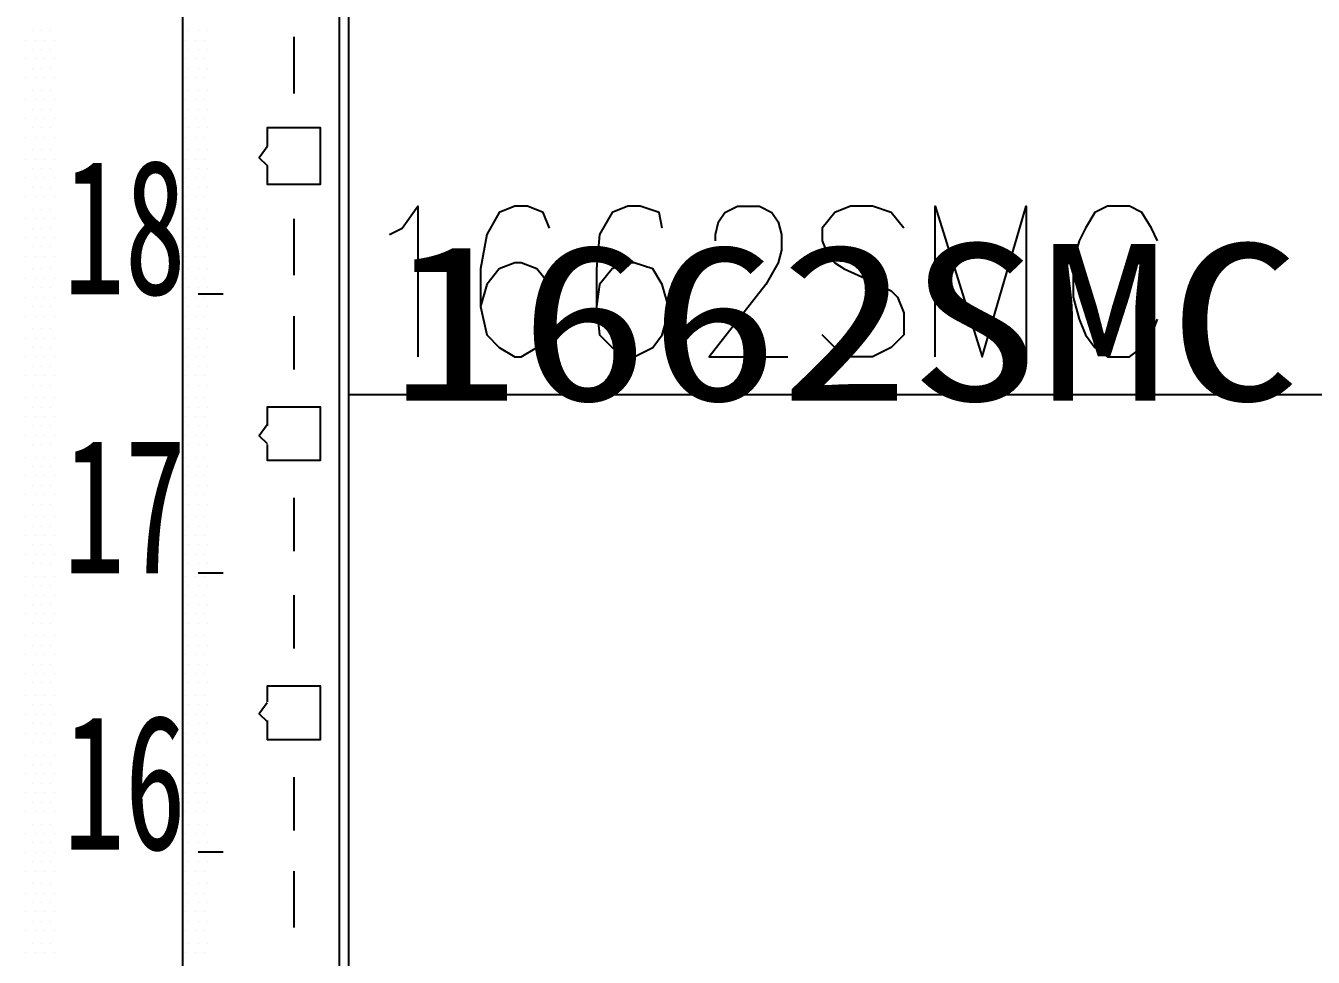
# Model space of a CAD drawing. Header units: metres. Extents: x 17 to 1264, y 17 to 859.
# Drawn here: x 170.5 to 229.6, y 339.2 to 382 of the extents above; entities that cross this region are included whole.
import ezdxf

# ---------------------------------------------------------------- set-up
doc = ezdxf.new("R2010")
doc.units = ezdxf.units.M
for name, color, linetype in [('LINES', 7, 'Continuous'), ('POLYLINES', 4, 'Continuous'), ('RECTS', 7, 'Continuous'), ('TEXTS', 3, 'Continuous')]:
    doc.layers.add(name, color=color, linetype=linetype)

msp = doc.modelspace()

# ---------------------------------------------------------------- linework, layer by layer
at = {"layer": 'LINES'}
for p, q in [((185.32, 152.64), (185.32, 755.14)), ((170.78, 381.74), (170.78, 381.74)), ((171.21, 381.74), (171.21, 381.74)), ((171.64, 381.74), (171.64, 381.74)), ((177.98, 381.74), (177.98, 381.74)), ((178.41, 381.74), (178.41, 381.74)), ((178.84, 381.74), (178.84, 381.74)), ((182.8, 381.46), (182.8, 378.86)), ((170.49, 381.31), (170.49, 381.31)), ((170.78, 380.88), (170.78, 380.88)), ((170.92, 381.31), (170.92, 381.31)), ((171.21, 380.88), (171.21, 380.88)), ((171.35, 381.31), (171.35, 381.31)), ((171.64, 380.88), (171.64, 380.88)), ((171.79, 381.31), (171.79, 381.31)), ((177.83, 381.31), (177.83, 381.31)), ((177.98, 380.88), (177.98, 380.88)), ((178.27, 381.31), (178.27, 381.31)), ((178.41, 380.88), (178.41, 380.88)), ((178.7, 381.31), (178.7, 381.31)), ((178.84, 380.88), (178.84, 380.88)), ((170.49, 380.45), (170.49, 380.45)), ((170.92, 380.45), (170.92, 380.45)), ((171.35, 380.45), (171.35, 380.45)), ((171.79, 380.45), (171.79, 380.45)), ((177.83, 380.45), (177.83, 380.45)), ((178.27, 380.45), (178.27, 380.45)), ((178.7, 380.45), (178.7, 380.45)), ((170.78, 380.02), (170.78, 380.02)), ((171.21, 380.02), (171.21, 380.02)), ((171.64, 380.02), (171.64, 380.02)), ((177.98, 380.02), (177.98, 380.02)), ((178.41, 380.02), (178.41, 380.02)), ((178.84, 380.02), (178.84, 380.02)), ((170.49, 379.58), (170.49, 379.58)), ((170.78, 379.01), (170.78, 379.01)), ((170.92, 379.58), (170.92, 379.58)), ((171.21, 379.01), (171.21, 379.01)), ((171.35, 379.58), (171.35, 379.58)), ((171.64, 379.01), (171.64, 379.01)), ((171.79, 379.58), (171.79, 379.58)), ((177.83, 379.58), (177.83, 379.58)), ((177.98, 379.01), (177.98, 379.01)), ((178.27, 379.58), (178.27, 379.58)), ((178.41, 379.01), (178.41, 379.01)), ((178.7, 379.58), (178.7, 379.58)), ((178.84, 379.01), (178.84, 379.01)), ((170.49, 378.58), (170.49, 378.58)), ((170.92, 378.58), (170.92, 378.58)), ((171.35, 378.58), (171.35, 378.58)), ((171.79, 378.58), (171.79, 378.58)), ((177.83, 378.58), (177.83, 378.58)), ((178.27, 378.58), (178.27, 378.58)), ((178.7, 378.58), (178.7, 378.58)), ((170.78, 378.14), (170.78, 378.14)), ((171.21, 378.14), (171.21, 378.14)), ((171.64, 378.14), (171.64, 378.14)), ((177.98, 378.14), (177.98, 378.14)), ((178.41, 378.14), (178.41, 378.14)), ((178.84, 378.14), (178.84, 378.14)), ((170.49, 377.71), (170.49, 377.71)), ((170.78, 377.28), (170.78, 377.28)), ((170.92, 377.71), (170.92, 377.71)), ((171.21, 377.28), (171.21, 377.28)), ((171.35, 377.71), (171.35, 377.71)), ((171.64, 377.28), (171.64, 377.28)), ((171.79, 377.71), (171.79, 377.71)), ((177.83, 377.71), (177.83, 377.71)), ((177.98, 377.28), (177.98, 377.28)), ((178.27, 377.71), (178.27, 377.71)), ((178.41, 377.28), (178.41, 377.28)), ((178.7, 377.71), (178.7, 377.71)), ((178.84, 377.28), (178.84, 377.28)), ((170.49, 376.85), (170.49, 376.85)), ((170.92, 376.85), (170.92, 376.85)), ((171.35, 376.85), (171.35, 376.85)), ((171.79, 376.85), (171.79, 376.85)), ((177.83, 376.85), (177.83, 376.85)), ((178.27, 376.85), (178.27, 376.85)), ((178.7, 376.85), (178.7, 376.85)), ((170.78, 376.27), (170.78, 376.27)), ((171.21, 376.27), (171.21, 376.27)), ((171.64, 376.27), (171.64, 376.27)), ((177.98, 376.27), (177.98, 376.27)), ((178.41, 376.27), (178.41, 376.27)), ((178.84, 376.27), (178.84, 376.27)), ((170.49, 375.84), (170.49, 375.84)), ((170.92, 375.84), (170.92, 375.84)), ((171.35, 375.84), (171.35, 375.84)), ((171.79, 375.84), (171.79, 375.84)), ((177.83, 375.84), (177.83, 375.84)), ((178.27, 375.84), (178.27, 375.84)), ((178.7, 375.84), (178.7, 375.84)), ((170.49, 374.98), (170.49, 374.98)), ((170.78, 375.41), (170.78, 375.41)), ((170.92, 374.98), (170.92, 374.98)), ((171.21, 375.41), (171.21, 375.41)), ((171.35, 374.98), (171.35, 374.98)), ((171.64, 375.41), (171.64, 375.41)), ((171.79, 374.98), (171.79, 374.98)), ((177.83, 374.98), (177.83, 374.98)), ((177.98, 375.41), (177.98, 375.41)), ((178.27, 374.98), (178.27, 374.98)), ((178.41, 375.41), (178.41, 375.41)), ((178.7, 374.98), (178.7, 374.98)), ((178.84, 375.41), (178.84, 375.41)), ((170.78, 374.54), (170.78, 374.54)), ((171.21, 374.54), (171.21, 374.54)), ((171.64, 374.54), (171.64, 374.54)), ((177.98, 374.54), (177.98, 374.54)), ((178.41, 374.54), (178.41, 374.54)), ((178.84, 374.54), (178.84, 374.54)), ((170.49, 374.11), (170.49, 374.11)), ((170.92, 374.11), (170.92, 374.11)), ((171.35, 374.11), (171.35, 374.11)), ((171.79, 374.11), (171.79, 374.11)), ((177.83, 374.11), (177.83, 374.11)), ((178.27, 374.11), (178.27, 374.11)), ((178.7, 374.11), (178.7, 374.11)), ((170.49, 373.1), (170.49, 373.1)), ((170.78, 373.54), (170.78, 373.54)), ((170.92, 373.1), (170.92, 373.1)), ((171.21, 373.54), (171.21, 373.54)), ((171.35, 373.1), (171.35, 373.1)), ((171.64, 373.54), (171.64, 373.54)), ((171.79, 373.1), (171.79, 373.1)), ((177.83, 373.1), (177.83, 373.1)), ((177.98, 373.54), (177.98, 373.54)), ((178.27, 373.1), (178.27, 373.1)), ((178.41, 373.54), (178.41, 373.54)), ((178.7, 373.1), (178.7, 373.1)), ((178.84, 373.54), (178.84, 373.54)), ((182.8, 373.1), (182.8, 370.51)), ((170.78, 372.67), (170.78, 372.67)), ((171.21, 372.67), (171.21, 372.67)), ((171.64, 372.67), (171.64, 372.67)), ((177.98, 372.67), (177.98, 372.67)), ((178.41, 372.67), (178.41, 372.67)), ((178.84, 372.67), (178.84, 372.67)), ((170.49, 372.24), (170.49, 372.24)), ((170.92, 372.24), (170.92, 372.24)), ((171.35, 372.24), (171.35, 372.24)), ((171.79, 372.24), (171.79, 372.24)), ((177.83, 372.24), (177.83, 372.24)), ((178.27, 372.24), (178.27, 372.24)), ((178.7, 372.24), (178.7, 372.24)), ((170.49, 371.38), (170.49, 371.38)), ((170.78, 371.81), (170.78, 371.81)), ((170.92, 371.38), (170.92, 371.38)), ((171.21, 371.81), (171.21, 371.81)), ((171.35, 371.38), (171.35, 371.38)), ((171.64, 371.81), (171.64, 371.81)), ((171.79, 371.38), (171.79, 371.38)), ((177.83, 371.38), (177.83, 371.38)), ((177.98, 371.81), (177.98, 371.81)), ((178.27, 371.38), (178.27, 371.38)), ((178.41, 371.81), (178.41, 371.81)), ((178.7, 371.38), (178.7, 371.38)), ((178.84, 371.81), (178.84, 371.81)), ((170.78, 370.8), (170.78, 370.8)), ((171.21, 370.8), (171.21, 370.8)), ((171.64, 370.8), (171.64, 370.8)), ((177.98, 370.8), (177.98, 370.8)), ((178.41, 370.8), (178.41, 370.8)), ((178.84, 370.8), (178.84, 370.8)), ((170.49, 370.37), (170.49, 370.37)), ((170.92, 370.37), (170.92, 370.37)), ((171.35, 370.37), (171.35, 370.37)), ((171.79, 370.37), (171.79, 370.37)), ((177.83, 370.37), (177.83, 370.37)), ((178.27, 370.37), (178.27, 370.37)), ((178.7, 370.37), (178.7, 370.37)), ((170.78, 369.94), (170.78, 369.94)), ((171.21, 369.94), (171.21, 369.94)), ((171.64, 369.94), (171.64, 369.94)), ((177.98, 369.94), (177.98, 369.94)), ((178.41, 369.94), (178.41, 369.94)), ((179.56, 369.65), (178.41, 369.65)), ((178.84, 369.94), (178.84, 369.94)), ((170.49, 369.5), (170.49, 369.5)), ((170.78, 369.07), (170.78, 369.07)), ((170.92, 369.5), (170.92, 369.5)), ((171.21, 369.07), (171.21, 369.07)), ((171.35, 369.5), (171.35, 369.5)), ((171.64, 369.07), (171.64, 369.07)), ((171.79, 369.5), (171.79, 369.5)), ((177.83, 369.5), (177.83, 369.5)), ((177.98, 369.07), (177.98, 369.07)), ((178.27, 369.5), (178.27, 369.5)), ((178.41, 369.07), (178.41, 369.07)), ((178.7, 369.5), (178.7, 369.5)), ((178.84, 369.07), (178.84, 369.07)), ((170.49, 368.64), (170.49, 368.64)), ((170.92, 368.64), (170.92, 368.64)), ((171.35, 368.64), (171.35, 368.64)), ((171.79, 368.64), (171.79, 368.64)), ((177.83, 368.64), (177.83, 368.64)), ((178.27, 368.64), (178.27, 368.64)), ((178.7, 368.64), (178.7, 368.64)), ((182.8, 368.64), (182.8, 366.19)), ((170.78, 368.06), (170.78, 368.06)), ((171.21, 368.06), (171.21, 368.06)), ((171.64, 368.06), (171.64, 368.06)), ((177.98, 368.06), (177.98, 368.06)), ((178.41, 368.06), (178.41, 368.06)), ((178.84, 368.06), (178.84, 368.06)), ((170.49, 367.63), (170.49, 367.63)), ((170.78, 367.2), (170.78, 367.2)), ((170.92, 367.63), (170.92, 367.63)), ((171.21, 367.2), (171.21, 367.2)), ((171.35, 367.63), (171.35, 367.63)), ((171.64, 367.2), (171.64, 367.2)), ((171.79, 367.63), (171.79, 367.63)), ((177.83, 367.63), (177.83, 367.63)), ((177.98, 367.2), (177.98, 367.2)), ((178.27, 367.63), (178.27, 367.63)), ((178.41, 367.2), (178.41, 367.2)), ((178.7, 367.63), (178.7, 367.63)), ((178.84, 367.2), (178.84, 367.2)), ((170.49, 366.77), (170.49, 366.77)), ((170.92, 366.77), (170.92, 366.77)), ((171.35, 366.77), (171.35, 366.77)), ((171.79, 366.77), (171.79, 366.77)), ((177.83, 366.77), (177.83, 366.77)), ((178.27, 366.77), (178.27, 366.77)), ((178.7, 366.77), (178.7, 366.77)), ((170.78, 366.34), (170.78, 366.34)), ((171.21, 366.34), (171.21, 366.34)), ((171.64, 366.34), (171.64, 366.34)), ((177.98, 366.34), (177.98, 366.34)), ((178.41, 366.34), (178.41, 366.34)), ((178.84, 366.34), (178.84, 366.34)), ((170.49, 365.9), (170.49, 365.9)), ((170.78, 365.47), (170.78, 365.47)), ((170.92, 365.9), (170.92, 365.9)), ((171.21, 365.47), (171.21, 365.47)), ((171.35, 365.9), (171.35, 365.9)), ((171.64, 365.47), (171.64, 365.47)), ((171.79, 365.9), (171.79, 365.9)), ((177.83, 365.9), (177.83, 365.9)), ((177.98, 365.47), (177.98, 365.47)), ((178.27, 365.9), (178.27, 365.9)), ((178.41, 365.47), (178.41, 365.47)), ((178.7, 365.9), (178.7, 365.9)), ((178.84, 365.47), (178.84, 365.47)), ((170.49, 364.9), (170.49, 364.9)), ((170.92, 364.9), (170.92, 364.9)), ((171.35, 364.9), (171.35, 364.9)), ((171.79, 364.9), (171.79, 364.9)), ((177.83, 364.9), (177.83, 364.9)), ((178.27, 364.9), (178.27, 364.9)), ((178.7, 364.9), (178.7, 364.9)), ((170.78, 364.46), (170.78, 364.46)), ((171.21, 364.46), (171.21, 364.46)), ((171.64, 364.46), (171.64, 364.46)), ((177.98, 364.46), (177.98, 364.46)), ((178.41, 364.46), (178.41, 364.46)), ((178.84, 364.46), (178.84, 364.46)), ((170.49, 364.03), (170.49, 364.03)), ((170.92, 364.03), (170.92, 364.03)), ((171.35, 364.03), (171.35, 364.03)), ((171.79, 364.03), (171.79, 364.03)), ((177.83, 364.03), (177.83, 364.03)), ((178.27, 364.03), (178.27, 364.03)), ((178.7, 364.03), (178.7, 364.03)), ((170.49, 363.17), (170.49, 363.17)), ((170.78, 363.6), (170.78, 363.6)), ((170.92, 363.17), (170.92, 363.17)), ((171.21, 363.6), (171.21, 363.6)), ((171.35, 363.17), (171.35, 363.17)), ((171.64, 363.6), (171.64, 363.6)), ((171.79, 363.17), (171.79, 363.17)), ((177.83, 363.17), (177.83, 363.17)), ((177.98, 363.6), (177.98, 363.6)), ((178.27, 363.17), (178.27, 363.17)), ((178.41, 363.6), (178.41, 363.6)), ((178.7, 363.17), (178.7, 363.17)), ((178.84, 363.6), (178.84, 363.6)), ((170.78, 362.74), (170.78, 362.74)), ((171.21, 362.74), (171.21, 362.74)), ((171.64, 362.74), (171.64, 362.74)), ((177.98, 362.74), (177.98, 362.74)), ((178.41, 362.74), (178.41, 362.74)), ((178.84, 362.74), (178.84, 362.74)), ((170.49, 362.16), (170.49, 362.16)), ((170.92, 362.16), (170.92, 362.16)), ((171.35, 362.16), (171.35, 362.16)), ((171.79, 362.16), (171.79, 362.16)), ((177.83, 362.16), (177.83, 362.16)), ((178.27, 362.16), (178.27, 362.16)), ((178.7, 362.16), (178.7, 362.16)), ((170.49, 361.3), (170.49, 361.3)), ((170.78, 361.73), (170.78, 361.73)), ((170.92, 361.3), (170.92, 361.3)), ((171.21, 361.73), (171.21, 361.73)), ((171.35, 361.3), (171.35, 361.3)), ((171.64, 361.73), (171.64, 361.73)), ((171.79, 361.3), (171.79, 361.3)), ((177.83, 361.3), (177.83, 361.3)), ((177.98, 361.73), (177.98, 361.73)), ((178.27, 361.3), (178.27, 361.3)), ((178.41, 361.73), (178.41, 361.73)), ((178.7, 361.3), (178.7, 361.3)), ((178.84, 361.73), (178.84, 361.73)), ((170.78, 360.86), (170.78, 360.86)), ((171.21, 360.86), (171.21, 360.86)), ((171.64, 360.86), (171.64, 360.86)), ((177.98, 360.86), (177.98, 360.86)), ((178.41, 360.86), (178.41, 360.86)), ((178.84, 360.86), (178.84, 360.86)), ((170.49, 360.43), (170.49, 360.43)), ((170.92, 360.43), (170.92, 360.43)), ((171.35, 360.43), (171.35, 360.43)), ((171.79, 360.43), (171.79, 360.43)), ((177.83, 360.43), (177.83, 360.43)), ((178.27, 360.43), (178.27, 360.43)), ((178.7, 360.43), (178.7, 360.43)), ((182.8, 360.29), (182.8, 357.84)), ((170.78, 360), (170.78, 360)), ((171.21, 360), (171.21, 360)), ((171.64, 360), (171.64, 360)), ((177.98, 360), (177.98, 360)), ((178.41, 360), (178.41, 360)), ((178.84, 360), (178.84, 360)), ((170.49, 359.42), (170.49, 359.42)), ((170.78, 358.99), (170.78, 358.99)), ((170.92, 359.42), (170.92, 359.42)), ((171.21, 358.99), (171.21, 358.99)), ((171.35, 359.42), (171.35, 359.42)), ((171.64, 358.99), (171.64, 358.99)), ((171.79, 359.42), (171.79, 359.42)), ((177.83, 359.42), (177.83, 359.42)), ((177.98, 358.99), (177.98, 358.99)), ((178.27, 359.42), (178.27, 359.42)), ((178.41, 358.99), (178.41, 358.99)), ((178.7, 359.42), (178.7, 359.42)), ((178.84, 358.99), (178.84, 358.99)), ((170.49, 358.56), (170.49, 358.56)), ((170.92, 358.56), (170.92, 358.56)), ((171.35, 358.56), (171.35, 358.56)), ((171.79, 358.56), (171.79, 358.56)), ((177.83, 358.56), (177.83, 358.56)), ((178.27, 358.56), (178.27, 358.56)), ((178.7, 358.56), (178.7, 358.56)), ((170.78, 358.13), (170.78, 358.13)), ((171.21, 358.13), (171.21, 358.13)), ((171.64, 358.13), (171.64, 358.13)), ((177.98, 358.13), (177.98, 358.13)), ((178.41, 358.13), (178.41, 358.13)), ((178.84, 358.13), (178.84, 358.13)), ((170.49, 357.7), (170.49, 357.7)), ((170.78, 357.26), (170.78, 357.26)), ((170.92, 357.7), (170.92, 357.7)), ((171.21, 357.26), (171.21, 357.26)), ((171.35, 357.7), (171.35, 357.7)), ((171.64, 357.26), (171.64, 357.26)), ((171.79, 357.7), (171.79, 357.7)), ((177.83, 357.7), (177.83, 357.7)), ((177.98, 357.26), (177.98, 357.26)), ((178.27, 357.7), (178.27, 357.7)), ((178.41, 357.26), (178.41, 357.26)), ((178.7, 357.7), (178.7, 357.7)), ((178.84, 357.26), (178.84, 357.26)), ((170.49, 356.69), (170.49, 356.69)), ((170.92, 356.69), (170.92, 356.69)), ((171.35, 356.69), (171.35, 356.69)), ((171.79, 356.69), (171.79, 356.69)), ((177.83, 356.69), (177.83, 356.69)), ((178.27, 356.69), (178.27, 356.69)), ((179.56, 356.83), (178.41, 356.83)), ((178.7, 356.69), (178.7, 356.69)), ((170.78, 356.26), (170.78, 356.26)), ((171.21, 356.26), (171.21, 356.26)), ((171.64, 356.26), (171.64, 356.26)), ((177.98, 356.26), (177.98, 356.26)), ((178.41, 356.26), (178.41, 356.26)), ((178.84, 356.26), (178.84, 356.26)), ((170.49, 355.82), (170.49, 355.82)), ((170.78, 355.39), (170.78, 355.39)), ((170.92, 355.82), (170.92, 355.82)), ((171.21, 355.39), (171.21, 355.39)), ((171.35, 355.82), (171.35, 355.82)), ((171.64, 355.39), (171.64, 355.39)), ((171.79, 355.82), (171.79, 355.82)), ((177.83, 355.82), (177.83, 355.82)), ((177.98, 355.39), (177.98, 355.39)), ((178.27, 355.82), (178.27, 355.82)), ((178.41, 355.39), (178.41, 355.39)), ((178.7, 355.82), (178.7, 355.82)), ((178.84, 355.39), (178.84, 355.39)), ((182.8, 355.82), (182.8, 353.38)), ((170.49, 354.96), (170.49, 354.96)), ((170.92, 354.96), (170.92, 354.96)), ((171.35, 354.96), (171.35, 354.96)), ((171.79, 354.96), (171.79, 354.96)), ((177.83, 354.96), (177.83, 354.96)), ((178.27, 354.96), (178.27, 354.96)), ((178.7, 354.96), (178.7, 354.96)), ((170.78, 354.53), (170.78, 354.53)), ((171.21, 354.53), (171.21, 354.53)), ((171.64, 354.53), (171.64, 354.53)), ((177.98, 354.53), (177.98, 354.53)), ((178.41, 354.53), (178.41, 354.53)), ((178.84, 354.53), (178.84, 354.53)), ((170.49, 353.95), (170.49, 353.95)), ((170.92, 353.95), (170.92, 353.95)), ((171.35, 353.95), (171.35, 353.95)), ((171.79, 353.95), (171.79, 353.95)), ((177.83, 353.95), (177.83, 353.95)), ((178.27, 353.95), (178.27, 353.95)), ((178.7, 353.95), (178.7, 353.95)), ((170.49, 353.09), (170.49, 353.09)), ((170.78, 353.52), (170.78, 353.52)), ((170.92, 353.09), (170.92, 353.09)), ((171.21, 353.52), (171.21, 353.52)), ((171.35, 353.09), (171.35, 353.09)), ((171.64, 353.52), (171.64, 353.52)), ((171.79, 353.09), (171.79, 353.09)), ((177.83, 353.09), (177.83, 353.09)), ((177.98, 353.52), (177.98, 353.52)), ((178.27, 353.09), (178.27, 353.09)), ((178.41, 353.52), (178.41, 353.52)), ((178.7, 353.09), (178.7, 353.09)), ((178.84, 353.52), (178.84, 353.52)), ((170.78, 352.66), (170.78, 352.66)), ((171.21, 352.66), (171.21, 352.66)), ((171.64, 352.66), (171.64, 352.66)), ((177.98, 352.66), (177.98, 352.66)), ((178.41, 352.66), (178.41, 352.66)), ((178.84, 352.66), (178.84, 352.66)), ((170.49, 352.22), (170.49, 352.22)), ((170.92, 352.22), (170.92, 352.22)), ((171.35, 352.22), (171.35, 352.22)), ((171.79, 352.22), (171.79, 352.22)), ((177.83, 352.22), (177.83, 352.22)), ((178.27, 352.22), (178.27, 352.22)), ((178.7, 352.22), (178.7, 352.22)), ((170.49, 351.22), (170.49, 351.22)), ((170.78, 351.79), (170.78, 351.79)), ((170.92, 351.22), (170.92, 351.22)), ((171.21, 351.79), (171.21, 351.79)), ((171.35, 351.22), (171.35, 351.22)), ((171.64, 351.79), (171.64, 351.79)), ((171.79, 351.22), (171.79, 351.22)), ((177.83, 351.22), (177.83, 351.22)), ((177.98, 351.79), (177.98, 351.79)), ((178.27, 351.22), (178.27, 351.22)), ((178.41, 351.79), (178.41, 351.79)), ((178.7, 351.22), (178.7, 351.22)), ((178.84, 351.79), (178.84, 351.79)), ((170.78, 350.78), (170.78, 350.78)), ((171.21, 350.78), (171.21, 350.78)), ((171.64, 350.78), (171.64, 350.78)), ((177.98, 350.78), (177.98, 350.78)), ((178.41, 350.78), (178.41, 350.78)), ((178.84, 350.78), (178.84, 350.78)), ((170.49, 350.35), (170.49, 350.35)), ((170.92, 350.35), (170.92, 350.35)), ((171.35, 350.35), (171.35, 350.35)), ((171.79, 350.35), (171.79, 350.35)), ((177.83, 350.35), (177.83, 350.35)), ((178.27, 350.35), (178.27, 350.35)), ((178.7, 350.35), (178.7, 350.35)), ((170.49, 349.49), (170.49, 349.49)), ((170.78, 349.92), (170.78, 349.92)), ((170.92, 349.49), (170.92, 349.49)), ((171.21, 349.92), (171.21, 349.92)), ((171.35, 349.49), (171.35, 349.49)), ((171.64, 349.92), (171.64, 349.92)), ((171.79, 349.49), (171.79, 349.49)), ((177.83, 349.49), (177.83, 349.49)), ((177.98, 349.92), (177.98, 349.92)), ((178.27, 349.49), (178.27, 349.49)), ((178.41, 349.92), (178.41, 349.92)), ((178.7, 349.49), (178.7, 349.49)), ((178.84, 349.92), (178.84, 349.92)), ((170.78, 349.06), (170.78, 349.06)), ((171.21, 349.06), (171.21, 349.06)), ((171.64, 349.06), (171.64, 349.06)), ((177.98, 349.06), (177.98, 349.06)), ((178.41, 349.06), (178.41, 349.06)), ((178.84, 349.06), (178.84, 349.06)), ((170.49, 348.48), (170.49, 348.48)), ((170.92, 348.48), (170.92, 348.48)), ((171.35, 348.48), (171.35, 348.48)), ((171.79, 348.48), (171.79, 348.48)), ((177.83, 348.48), (177.83, 348.48)), ((178.27, 348.48), (178.27, 348.48)), ((178.7, 348.48), (178.7, 348.48)), ((170.78, 348.05), (170.78, 348.05)), ((171.21, 348.05), (171.21, 348.05)), ((171.64, 348.05), (171.64, 348.05)), ((177.98, 348.05), (177.98, 348.05)), ((178.41, 348.05), (178.41, 348.05)), ((178.84, 348.05), (178.84, 348.05)), ((170.49, 347.62), (170.49, 347.62)), ((170.78, 347.18), (170.78, 347.18)), ((170.92, 347.62), (170.92, 347.62)), ((171.21, 347.18), (171.21, 347.18)), ((171.35, 347.62), (171.35, 347.62)), ((171.64, 347.18), (171.64, 347.18)), ((171.79, 347.62), (171.79, 347.62)), ((177.83, 347.62), (177.83, 347.62)), ((177.98, 347.18), (177.98, 347.18)), ((178.27, 347.62), (178.27, 347.62)), ((178.41, 347.18), (178.41, 347.18)), ((178.7, 347.62), (178.7, 347.62)), ((178.84, 347.18), (178.84, 347.18)), ((182.8, 347.47), (182.8, 345.02)), ((170.49, 346.75), (170.49, 346.75)), ((170.92, 346.75), (170.92, 346.75)), ((171.35, 346.75), (171.35, 346.75)), ((171.79, 346.75), (171.79, 346.75)), ((177.83, 346.75), (177.83, 346.75)), ((178.27, 346.75), (178.27, 346.75)), ((178.7, 346.75), (178.7, 346.75)), ((170.49, 345.89), (170.49, 345.89)), ((170.78, 346.32), (170.78, 346.32)), ((170.92, 345.89), (170.92, 345.89)), ((171.21, 346.32), (171.21, 346.32)), ((171.35, 345.89), (171.35, 345.89)), ((171.64, 346.32), (171.64, 346.32)), ((171.79, 345.89), (171.79, 345.89)), ((177.83, 345.89), (177.83, 345.89)), ((177.98, 346.32), (177.98, 346.32)), ((178.27, 345.89), (178.27, 345.89)), ((178.41, 346.32), (178.41, 346.32)), ((178.7, 345.89), (178.7, 345.89)), ((178.84, 346.32), (178.84, 346.32)), ((170.78, 345.31), (170.78, 345.31)), ((171.21, 345.31), (171.21, 345.31)), ((171.64, 345.31), (171.64, 345.31)), ((177.98, 345.31), (177.98, 345.31)), ((178.41, 345.31), (178.41, 345.31)), ((178.84, 345.31), (178.84, 345.31)), ((170.49, 344.88), (170.49, 344.88)), ((170.92, 344.88), (170.92, 344.88)), ((171.35, 344.88), (171.35, 344.88)), ((171.79, 344.88), (171.79, 344.88)), ((177.83, 344.88), (177.83, 344.88)), ((178.27, 344.88), (178.27, 344.88)), ((178.7, 344.88), (178.7, 344.88)), ((170.78, 344.45), (170.78, 344.45)), ((171.21, 344.45), (171.21, 344.45)), ((171.64, 344.45), (171.64, 344.45)), ((177.98, 344.45), (177.98, 344.45)), ((178.41, 344.45), (178.41, 344.45)), ((178.84, 344.45), (178.84, 344.45)), ((170.49, 344.02), (170.49, 344.02)), ((170.78, 343.58), (170.78, 343.58)), ((170.92, 344.02), (170.92, 344.02)), ((171.21, 343.58), (171.21, 343.58)), ((171.35, 344.02), (171.35, 344.02)), ((171.64, 343.58), (171.64, 343.58)), ((171.79, 344.02), (171.79, 344.02)), ((177.83, 344.02), (177.83, 344.02)), ((177.98, 343.58), (177.98, 343.58)), ((178.27, 344.02), (178.27, 344.02)), ((179.56, 344.02), (178.41, 344.02)), ((178.41, 343.58), (178.41, 343.58)), ((178.7, 344.02), (178.7, 344.02)), ((178.84, 343.58), (178.84, 343.58)), ((170.49, 343.15), (170.49, 343.15)), ((170.92, 343.15), (170.92, 343.15)), ((171.35, 343.15), (171.35, 343.15)), ((171.79, 343.15), (171.79, 343.15)), ((177.83, 343.15), (177.83, 343.15)), ((178.27, 343.15), (178.27, 343.15)), ((178.7, 343.15), (178.7, 343.15)), ((182.8, 343.15), (182.8, 340.56)), ((170.78, 342.58), (170.78, 342.58)), ((171.21, 342.58), (171.21, 342.58)), ((171.64, 342.58), (171.64, 342.58)), ((177.98, 342.58), (177.98, 342.58)), ((178.41, 342.58), (178.41, 342.58)), ((178.84, 342.58), (178.84, 342.58)), ((170.49, 342.14), (170.49, 342.14)), ((170.92, 342.14), (170.92, 342.14)), ((171.35, 342.14), (171.35, 342.14)), ((171.79, 342.14), (171.79, 342.14)), ((177.83, 342.14), (177.83, 342.14)), ((178.27, 342.14), (178.27, 342.14)), ((178.7, 342.14), (178.7, 342.14)), ((170.49, 341.28), (170.49, 341.28)), ((170.78, 341.71), (170.78, 341.71)), ((170.92, 341.28), (170.92, 341.28)), ((171.21, 341.71), (171.21, 341.71)), ((171.35, 341.28), (171.35, 341.28)), ((171.64, 341.71), (171.64, 341.71)), ((171.79, 341.28), (171.79, 341.28)), ((177.83, 341.28), (177.83, 341.28)), ((177.98, 341.71), (177.98, 341.71)), ((178.27, 341.28), (178.27, 341.28)), ((178.41, 341.71), (178.41, 341.71)), ((178.7, 341.28), (178.7, 341.28)), ((178.84, 341.71), (178.84, 341.71)), ((170.78, 340.85), (170.78, 340.85)), ((171.21, 340.85), (171.21, 340.85)), ((171.64, 340.85), (171.64, 340.85)), ((177.98, 340.85), (177.98, 340.85)), ((178.41, 340.85), (178.41, 340.85)), ((178.84, 340.85), (178.84, 340.85)), ((170.49, 340.42), (170.49, 340.42)), ((170.92, 340.42), (170.92, 340.42)), ((171.35, 340.42), (171.35, 340.42)), ((171.79, 340.42), (171.79, 340.42)), ((177.83, 340.42), (177.83, 340.42)), ((178.27, 340.42), (178.27, 340.42)), ((178.7, 340.42), (178.7, 340.42)), ((170.49, 339.41), (170.49, 339.41)), ((170.78, 339.84), (170.78, 339.84)), ((170.92, 339.41), (170.92, 339.41)), ((171.21, 339.84), (171.21, 339.84)), ((171.35, 339.41), (171.35, 339.41)), ((171.64, 339.84), (171.64, 339.84)), ((171.79, 339.41), (171.79, 339.41)), ((177.83, 339.41), (177.83, 339.41)), ((177.98, 339.84), (177.98, 339.84)), ((178.27, 339.41), (178.27, 339.41)), ((178.41, 339.84), (178.41, 339.84)), ((178.7, 339.41), (178.7, 339.41)), ((178.84, 339.84), (178.84, 339.84))]:
    msp.add_line(p, q, dxfattribs=at)
at = {"layer": 'POLYLINES'}
for points in [[(177.69, 755.14), (177.69, 611.42), (177.69, 152.64)], [(184.89, 737.57), (184.89, 596.88), (184.89, 152.64)], [(181.58, 375.55), (181.58, 374.69), (184.03, 374.69), (184.03, 377.28), (181.58, 377.28), (181.58, 376.42)], [(181.57, 376.41), (181.21, 375.91), (181.57, 375.55)], [(187.19, 372.38), (187.77, 372.67), (188.49, 373.68), (188.49, 366.77)], [(194.54, 372.67), (194.25, 373.39), (193.53, 373.68), (192.95, 373.68), (192.23, 373.39), (191.66, 372.38), (191.37, 370.8), (191.37, 369.07), (191.66, 367.78), (192.23, 367.2), (192.95, 366.77), (193.24, 366.77), (193.96, 367.2), (194.54, 367.78), (194.83, 368.78), (194.83, 369.07), (194.54, 370.08), (193.96, 370.8), (193.24, 371.09), (192.95, 371.09), (192.23, 370.8), (191.66, 370.08), (191.37, 369.07)], [(199.72, 372.67), (199.58, 373.39), (198.71, 373.68), (198.14, 373.68), (197.42, 373.39), (196.84, 372.38), (196.7, 370.8), (196.7, 369.07), (196.84, 367.78), (197.42, 367.2), (198.14, 366.77), (198.43, 366.77), (199.29, 367.2), (199.72, 367.78), (200.01, 368.78), (200.01, 369.07), (199.72, 370.08), (199.29, 370.8), (198.43, 371.09), (198.14, 371.09), (197.42, 370.8), (196.84, 370.08), (196.7, 369.07)], [(202.17, 372.1), (202.17, 372.38), (202.31, 372.96), (202.6, 373.39), (203.18, 373.68), (204.19, 373.68), (204.76, 373.39), (205.05, 372.96), (205.19, 372.38), (205.19, 371.66), (205.05, 371.09), (204.47, 370.08), (201.88, 366.77), (205.48, 366.77)], [(210.81, 372.67), (210.23, 373.39), (209.37, 373.68), (208.36, 373.68), (207.64, 373.39), (207.07, 372.67), (207.07, 372.1), (207.35, 371.38), (207.64, 371.09), (208.07, 370.8), (209.66, 370.08), (210.23, 369.79), (210.52, 369.5), (210.81, 368.78), (210.81, 367.78), (210.23, 367.2), (209.37, 366.77), (208.36, 366.77), (207.64, 367.2), (207.07, 367.78)], [(212.25, 366.77), (212.25, 373.68), (214.41, 366.77), (216.43, 373.68), (216.43, 366.77)], [(222.47, 372.1), (222.19, 372.67), (221.75, 373.39), (221.18, 373.68), (220.17, 373.68), (219.59, 373.39), (219.16, 372.67), (218.87, 372.1), (218.59, 371.09), (218.59, 369.5), (218.87, 368.5), (219.16, 367.78), (219.59, 367.2), (220.17, 366.77), (221.18, 366.77), (221.75, 367.2), (222.19, 367.78), (222.47, 368.5)], [(181.58, 362.74), (181.58, 362.02), (184.03, 362.02), (184.03, 364.46), (181.58, 364.46), (181.58, 363.6)], [(181.57, 363.64), (181.21, 363.14), (181.57, 362.78)], [(181.58, 350.06), (181.58, 349.2), (184.03, 349.2), (184.03, 351.65), (181.58, 351.65), (181.58, 350.93)], [(181.57, 350.88), (181.21, 350.38), (181.57, 350.02)]]:
    msp.add_lwpolyline(points, dxfattribs=at)
at = {"layer": 'RECTS'}
msp.add_lwpolyline([(185.32, 365.04), (327.45, 365.04), (327.45, 216.43), (185.32, 216.43)], dxfattribs=at)

# ---------------------------------------------------------------- texts
at = {"layer": 'TEXTS'}
for s, height, width, p in [('18', 6.21, 0.666667, (172.22, 369.63)), ('1662SMC', 7.19, 1.220414, (187.19, 364.76)), ('17', 6.21, 0.666667, (172.22, 356.82)), ('16', 6.21, 0.666667, (172.22, 344.14))]:
    msp.add_text(s, height=height, dxfattribs=dict(at, width=width)).set_placement(p)

doc.saveas('drawing.dxf')
